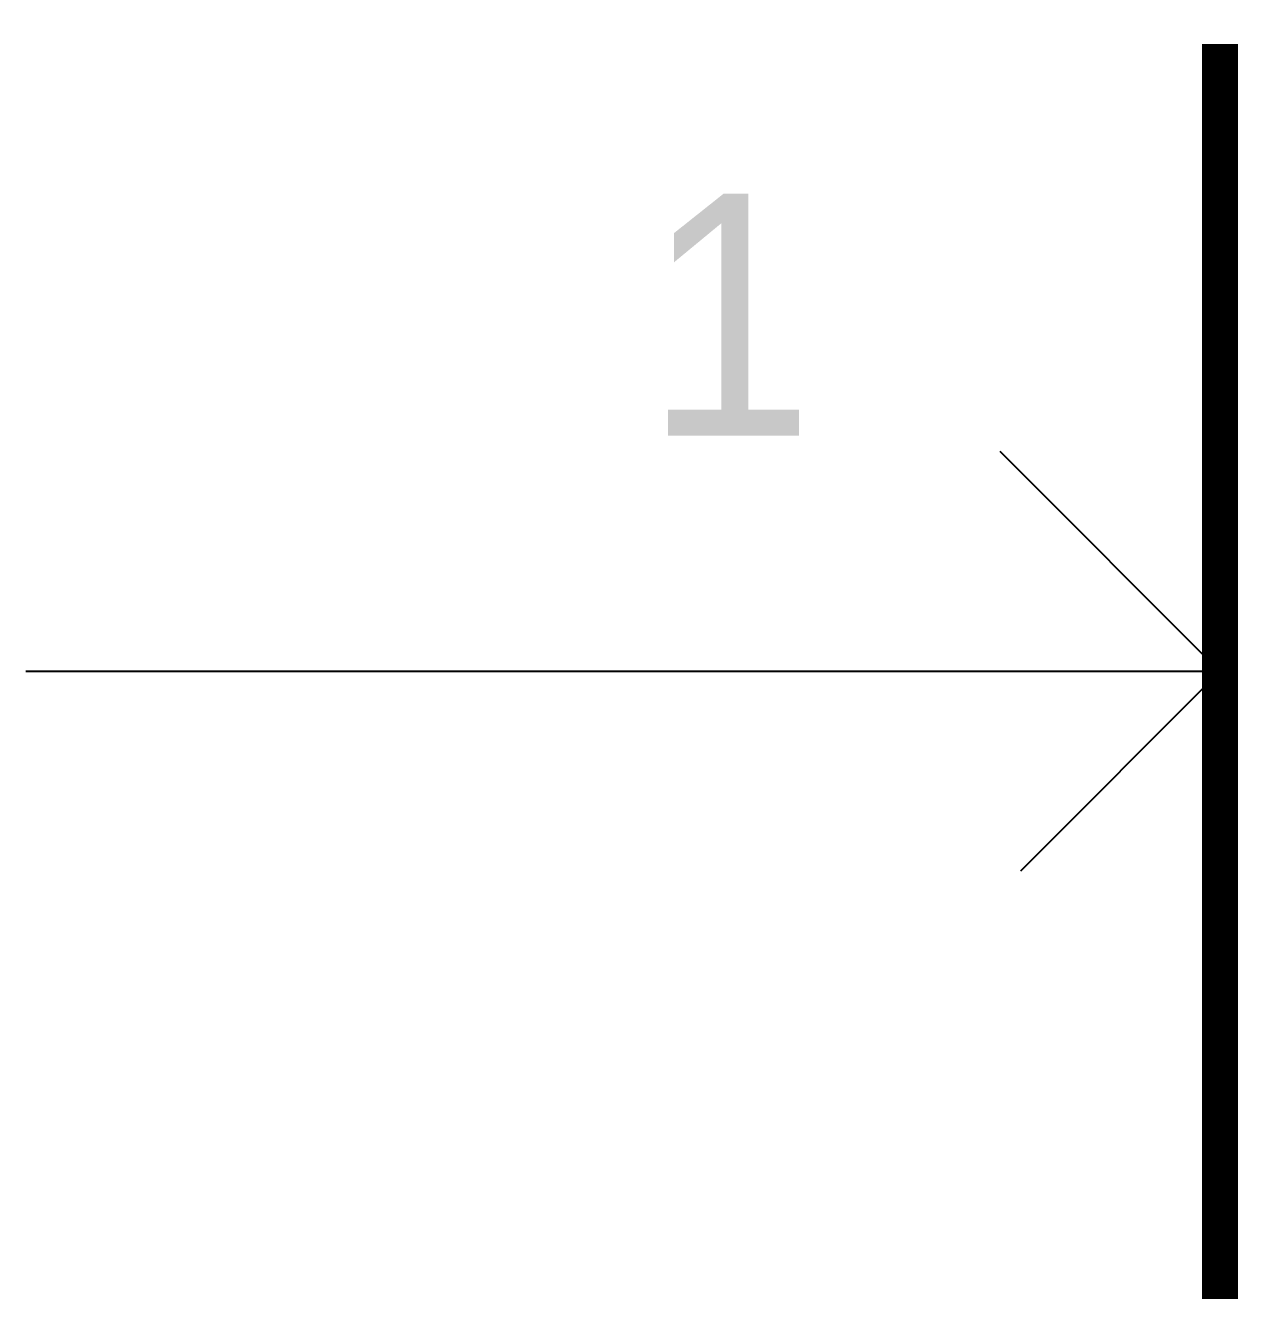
# Model space of a CAD drawing. Header units: millimetres. Extents: x 1177761 to 1329492, y 746793 to 827002.
# Drawn here: x 1191783 to 1192784, y 803769 to 804836 of the extents above; entities that cross this region are included whole.
import ezdxf

# ---------------------------------------------------------------- set-up
doc = ezdxf.new("R2010")
doc.units = ezdxf.units.MM
doc.layers.add('text', color=7, linetype='Continuous')
doc.styles.get("Standard").update_dxf_attribs({"font": 'arial.ttf'})

msp = doc.modelspace()

# ---------------------------------------------------------------- linework, layer by layer
at = {"layer": 'text', "ltscale": 100}
for q in [(1192587.3, 804483.7), (1191782.5, 804302.1), (1192604.2, 804137.2)]:
    msp.add_line((1192769, 804302.1), q, dxfattribs=at)
at = {"layer": 'text', "ltscale": 100, "const_width": 30}
msp.add_lwpolyline([(1192769, 804820.5), (1192769, 803783.6)], dxfattribs=at)

# ---------------------------------------------------------------- texts
at = {"layer": 'text', "lineweight": 30, "ltscale": 100, "width": 0.9}
msp.add_text('1', height=200, dxfattribs=at).set_placement((1192293.8, 804496.8))

doc.saveas('drawing.dxf')
